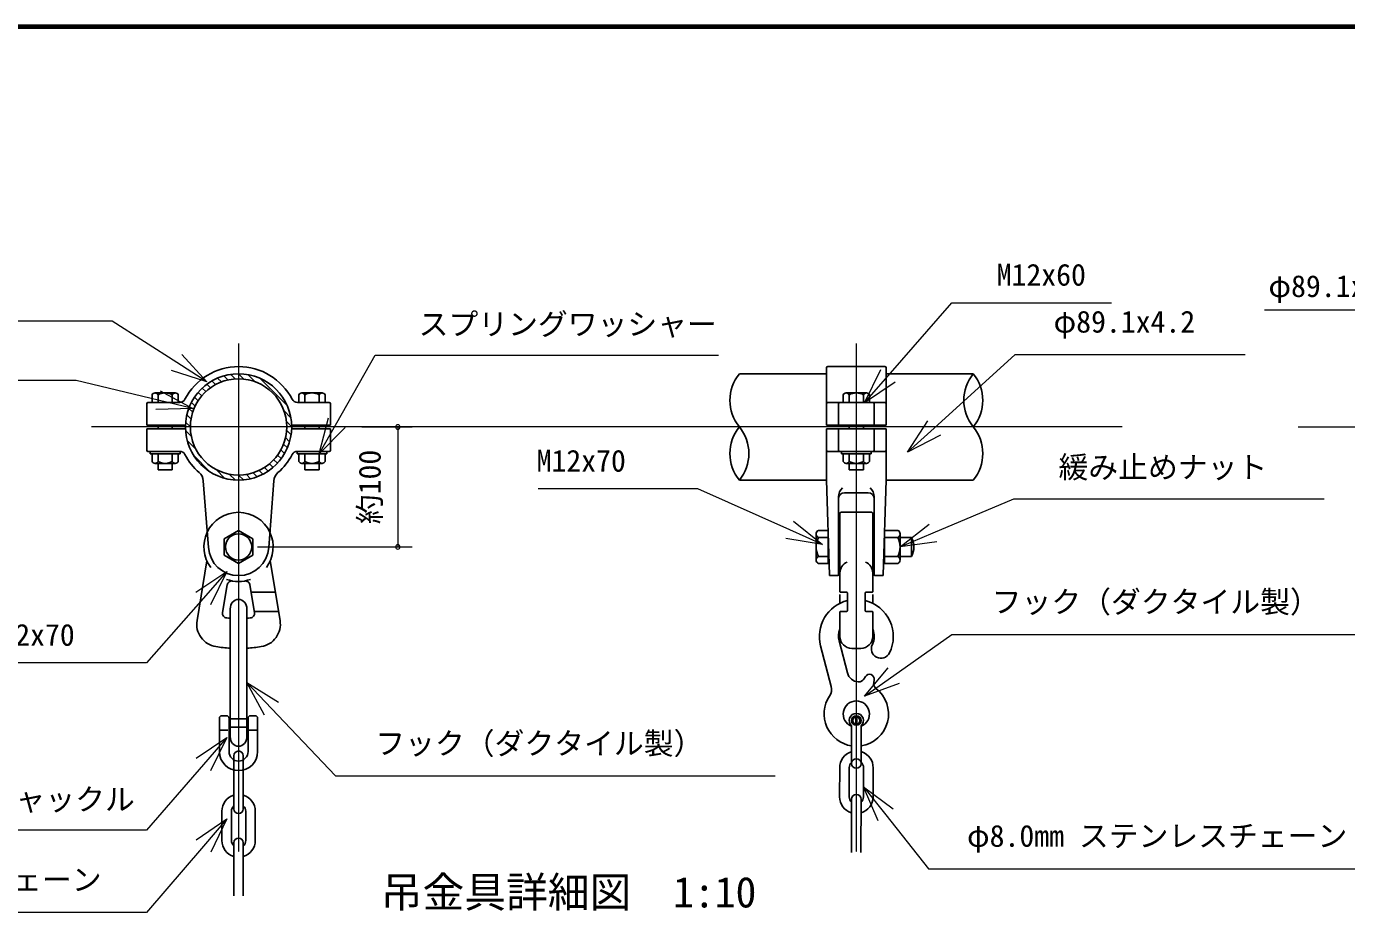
# Model space of a CAD drawing. Units: millimetres on the paper, enlarged 50 times, with parts at other scales. Extents: x 750 to 20250, y 750 to 14100.
# Drawn here: x 11108 to 16640, y 10379 to 14100 of the extents above; entities that cross this region are included whole.
import ezdxf
from ezdxf.enums import TextEntityAlignment as Align

# ---------------------------------------------------------------- set-up
doc = ezdxf.new("R2010")
doc.units = ezdxf.units.MM
doc.header["$LTSCALE"] = 50
doc.linetypes.add('USER3', pattern=[0.3, 0.2, -0.025, 0.05, -0.025])
for name, color, linetype, lineweight in [('D-BMK\u3000構造物基準線(中心線等)', 2, 'USER3', 13), ('D-STR-DIM\u3000寸法線、寸法値', 7, 'Continuous', 13), ('D-STR-HTXT\u3000旗上げ', 7, 'Continuous', 13), ('D-STR-TXT\u3000文字列', 7, 'Continuous', 13), ('D-STR\u3000構造物外形線', 1, 'Continuous', 25), ('D-TTL', 7, 'Continuous', 70)]:
    doc.layers.add(name, color=color, linetype=linetype, lineweight=lineweight)
doc.styles.add('ＭＳ ゴシック', font='')
doc.styles.get('ＭＳ ゴシック').set_extended_font_data('MS Gothic')

msp = doc.modelspace()

# ---------------------------------------------------------------- linework, layer by layer
at = {"layer": 'D-BMK\u3000構造物基準線(中心線等)'}
for p, q in [((11997.01, 12771.57), (11997.01, 10641)), ((14585.82, 12771.57), (14585.82, 10641)), ((15699.73, 12421.83), (11380.03, 12421.83)), ((16437.73, 12421.83), (17998.75, 12421.83))]:
    msp.add_line(p, q, dxfattribs=at)
at = {"layer": 'D-STR-DIM\u3000寸法線、寸法値'}
for p, q in [((12513.46, 12421.83), (12724.51, 12421.83)), ((12664.51, 12421.83), (12664.51, 11919.08)), ((12077.01, 11919.08), (12724.51, 11919.08))]:
    msp.add_line(p, q, dxfattribs=at)
at = {"layer": 'D-STR-DIM\u3000寸法線、寸法値', "lineweight": 0}
for centre, start, end in [((12664.51, 12421.83), 90, 270), ((12664.51, 12421.83), 270, 90), ((12664.51, 11919.08), 90, 270), ((12664.51, 11919.08), 270, 90)]:
    msp.add_arc(centre, 9.38, start, end, dxfattribs=at)
at = {"layer": 'D-STR-HTXT\u3000旗上げ'}
for p, q in [((11759.64, 12725.48), (11864.18, 12610.65)), ((11864.18, 12610.65), (11737.93, 12691.66)), ((11864.18, 12610.65), (11716.22, 12657.83)), ((14619.97, 12522.97), (14688.37, 12662.38)), ((14619.97, 12522.97), (14718.64, 12635.94)), ((11668.84, 12573.3), (11805.33, 12499.23)), ((14748.92, 12609.5), (14619.97, 12522.97)), ((11805.33, 12499.23), (11659.47, 12534.22)), ((11805.33, 12499.23), (11650.09, 12495.13)), ((12334.51, 12309.33), (12373.82, 12459.56)), ((12334.51, 12309.33), (12408.75, 12439.67)), ((12443.67, 12419.77), (12334.51, 12309.33)), ((14800.87, 12316.16), (14884.9, 12446.75)), ((14800.87, 12316.16), (14911.92, 12417)), ((14938.94, 12387.24), (14800.87, 12316.16)), ((14322.97, 12027.66), (14443.63, 11929.9)), ((14769.24, 11919.08), (14891.7, 12014.57)), ((14443.63, 11929.9), (14290.26, 11954.23)), ((14443.63, 11929.9), (14306.61, 11990.94)), ((14769.24, 11919.08), (14907.37, 11977.56)), ((14923.04, 11940.55), (14769.24, 11919.08)), ((11818.45, 11729.29), (11947.63, 11815.48)), ((11947.63, 11815.48), (11848.65, 11702.77)), ((11947.63, 11815.48), (11878.85, 11676.25)), ((14620.32, 11293.32), (14719.35, 11412.94)), ((12106.1, 11214.03), (12032.01, 11350.51)), ((12032.01, 11350.51), (12164.41, 11269.36)), ((12032.01, 11350.51), (12135.25, 11241.7)), ((14620.32, 11293.32), (14742.62, 11380.17)), ((14765.89, 11347.4), (14620.32, 11293.32)), ((11819.23, 11033.97), (11947.63, 11121.31)), ((11947.63, 11121.31), (11849.66, 11007.72)), ((11947.63, 11121.31), (11880.1, 10981.47)), ((14677.68, 10771.52), (14615.99, 10914.04)), ((14615.99, 10914.04), (14740.67, 10821.46)), ((14615.99, 10914.04), (14709.17, 10796.49)), ((11819.58, 10691.9), (11947.63, 10779.76)), ((11947.63, 10779.76), (11850.12, 10665.77)), ((11947.63, 10779.76), (11880.66, 10639.65))]:
    msp.add_line(p, q, dxfattribs=at)
for points in [[(14718.64, 12635.94), (14985.84, 12941.88), (15654.84, 12941.88)], [(17186.92, 12615.35), (16967.57, 12911.09), (16296.04, 12911.09)], [(11737.93, 12691.66), (11467.11, 12865.43), (10327.29, 12865.43)], [(14911.92, 12417), (15251.05, 12724.92), (16215.74, 12724.92)], [(12408.75, 12439.67), (12569.79, 12722.38), (14008.25, 12722.38)], [(11659.47, 12534.22), (11317.11, 12616.34), (10502.42, 12616.34)], [(14306.61, 11990.94), (13921.27, 12162.6), (13252.27, 12162.6)], [(14907.37, 11977.56), (15246.21, 12121.03), (16546.57, 12121.03)], [(11848.65, 11702.77), (11611.83, 11433.11), (10942.82, 11433.11)], [(14742.62, 11380.17), (14985.84, 11552.89), (16828.7, 11552.89)], [(12135.25, 11241.7), (12402.74, 10959.8), (14245.61, 10959.8)], [(11849.66, 11007.72), (11611.83, 10731.96), (10292.25, 10731.96)], [(14709.17, 10796.49), (14888.24, 10570.58), (16746.75, 10570.58)], [(11850.12, 10665.77), (11611.83, 10387.23), (9843.42, 10387.23)]]:
    msp.add_lwpolyline(points, dxfattribs=at)
at = {"layer": 'D-STR\u3000構造物外形線'}
for p, q in [((14460.82, 12429.33), (14460.82, 12669.58)), ((14465.82, 12674.58), (14705.82, 12674.58)), ((14710.82, 12429.33), (14710.82, 12669.58)), ((11900.94, 12599.24), (11885.51, 12614.66)), ((11925.17, 12610.36), (11909.05, 12626.48)), ((11952.32, 12618.57), (11935.08, 12635.8)), ((11983.14, 12623.1), (11964.1, 12642.13)), ((12019.24, 12622.35), (11997.01, 12644.58)), ((12065.27, 12611.68), (12035.77, 12641.18)), ((12200.99, 12511.31), (12086.49, 12625.81)), ((14095.82, 12644.58), (14460.82, 12644.58)), ((14710.82, 12644.58), (15075.82, 12644.58)), ((11647.01, 12564.33), (11732.01, 12564.33)), ((11842.52, 12551.59), (11827.62, 12566.49)), ((11859.76, 12569.7), (11844.9, 12584.56)), ((11879.2, 12585.61), (11864.18, 12600.64)), ((12347.01, 12564.33), (12262.01, 12564.33)), ((14628.32, 12564.33), (14543.32, 12564.33)), ((11612.01, 12519.33), (11612.01, 12429.33)), ((11617.01, 12524.33), (11750.25, 12524.33)), ((11634.51, 12524.33), (11634.51, 12556.83)), ((11659.51, 12524.33), (11659.51, 12557.69)), ((11719.51, 12524.33), (11719.51, 12556.83)), ((11744.51, 12524.33), (11744.51, 12556.83)), ((11814.85, 12508.55), (11799.18, 12524.21)), ((11827.5, 12531.25), (11812.35, 12546.4)), ((12377.01, 12524.33), (12243.76, 12524.33)), ((12249.51, 12524.33), (12249.51, 12556.83)), ((12274.51, 12524.33), (12274.51, 12556.83)), ((12334.51, 12524.33), (12334.51, 12557.69)), ((12359.51, 12524.33), (12359.51, 12556.83)), ((12382.01, 12519.33), (12382.01, 12429.33)), ((14465.82, 12524.33), (14705.82, 12524.33)), ((14510.82, 12429.33), (14510.82, 12519.33)), ((14530.82, 12524.33), (14530.82, 12556.83)), ((14555.82, 12524.33), (14555.82, 12556.83)), ((14615.82, 12524.33), (14615.82, 12557.69)), ((14640.82, 12524.33), (14640.82, 12556.83)), ((14660.82, 12429.33), (14660.82, 12519.33)), ((11797.96, 12454.73), (11780.11, 12472.57)), ((11804.82, 12483.22), (11788.32, 12499.72)), ((12216.36, 12460.59), (12186.86, 12490.09)), ((11612.01, 12429.33), (11774.38, 12429.33)), ((11612.01, 12324.33), (11612.01, 12414.33)), ((11612.01, 12414.33), (11774.38, 12414.33)), ((11659.51, 12414.33), (11659.51, 12429.33)), ((11719.51, 12414.33), (11719.51, 12429.33)), ((11799.04, 12382.93), (11774.73, 12407.24)), ((11795.26, 12422.07), (11775.18, 12442.14)), ((12219.76, 12421.84), (12197.53, 12444.07)), ((12217.31, 12388.92), (12198.28, 12407.96)), ((12382.01, 12429.33), (12219.63, 12429.33)), ((12382.01, 12414.33), (12219.63, 12414.33)), ((12274.51, 12414.33), (12274.51, 12429.33)), ((12334.51, 12414.33), (12334.51, 12429.33)), ((12382.01, 12324.33), (12382.01, 12414.33)), ((14460.82, 12429.33), (14710.82, 12429.33)), ((14460.82, 12199.08), (14460.82, 12414.33)), ((14710.82, 12414.33), (14460.82, 12414.33)), ((14510.82, 12324.33), (14510.82, 12414.33)), ((14555.82, 12414.33), (14555.82, 12429.33)), ((14615.82, 12414.33), (14615.82, 12429.33)), ((14660.82, 12324.33), (14660.82, 12414.33)), ((14710.82, 12199.08), (14710.82, 12414.33)), ((11818.17, 12328.45), (11781.63, 12364.99)), ((12201.66, 12333.87), (12185.53, 12349.99)), ((12210.98, 12359.91), (12193.74, 12377.14)), ((11617.01, 12319.33), (11750.25, 12319.33)), ((11627.01, 12309.33), (11627.01, 12319.33)), ((11627.01, 12309.33), (11752.01, 12309.33)), ((11634.51, 12309.33), (11634.51, 12276.83)), ((11659.51, 12276.83), (11659.51, 12309.33)), ((11719.51, 12276.83), (11719.51, 12309.33)), ((11744.51, 12309.33), (11744.51, 12276.83)), ((11752.01, 12309.33), (11752.01, 12319.33)), ((11877.26, 12234), (11809.18, 12302.08)), ((12159.74, 12269.72), (12144.88, 12284.58)), ((12175.82, 12289), (12160.79, 12304.02)), ((12189.84, 12310.33), (12174.41, 12325.76)), ((12242.01, 12309.33), (12242.01, 12319.33)), ((12367.01, 12309.33), (12242.01, 12309.33)), ((12377.01, 12319.33), (12243.76, 12319.33)), ((12249.51, 12309.33), (12249.51, 12276.83)), ((12274.51, 12276.83), (12274.51, 12309.33)), ((12334.51, 12276.83), (12334.51, 12309.33)), ((12359.51, 12309.33), (12359.51, 12276.83)), ((12367.01, 12309.33), (12367.01, 12319.33)), ((14465.82, 12319.33), (14705.82, 12319.33)), ((14523.32, 12309.33), (14523.32, 12319.33)), ((14648.32, 12309.33), (14523.32, 12309.33)), ((14530.82, 12309.33), (14530.82, 12276.83)), ((14555.82, 12276.83), (14555.82, 12309.33)), ((14615.82, 12276.83), (14615.82, 12309.33)), ((14640.82, 12309.33), (14640.82, 12276.83)), ((14648.32, 12309.33), (14648.32, 12319.33)), ((11647.01, 12269.33), (11732.01, 12269.33)), ((11659.51, 12241.57), (11659.51, 12269.33)), ((11659.51, 12241.57), (11719.51, 12241.57)), ((11719.51, 12241.57), (11719.51, 12269.33)), ((11940.17, 12206.45), (11903.63, 12242.99)), ((12074.9, 12213.14), (12058.39, 12229.64)), ((12099.39, 12224), (12083.73, 12239.67)), ((12121.58, 12237.17), (12106.42, 12252.33)), ((12141.66, 12252.44), (12126.76, 12267.34)), ((12347.01, 12269.33), (12262.01, 12269.33)), ((12274.51, 12241.57), (12274.51, 12269.33)), ((12334.51, 12241.57), (12274.51, 12241.57)), ((12334.51, 12241.57), (12334.51, 12269.33)), ((14628.32, 12269.33), (14543.32, 12269.33)), ((14555.82, 12241.57), (14555.82, 12269.33)), ((14615.82, 12241.57), (14555.82, 12241.57)), ((14615.82, 12241.57), (14615.82, 12269.33)), ((11849.11, 12196.39), (11870.47, 11916.33)), ((11982.42, 12199.56), (11958.11, 12223.86)), ((12017.32, 12200.01), (11997.25, 12220.08)), ((12047.75, 12204.93), (12029.91, 12222.78)), ((12144.91, 12196.39), (12123.54, 11916.33)), ((14095.82, 12199.08), (14460.82, 12199.08)), ((14460.82, 12199.08), (14473.24, 11801.5)), ((14710.82, 12199.08), (14698.4, 11801.5)), ((14710.82, 12199.08), (15075.82, 12199.08)), ((14510.82, 11801.58), (14510.82, 12128.99)), ((14535.82, 12145.98), (14635.82, 12145.98)), ((14660.82, 11801.58), (14660.82, 12128.99)), ((14522.07, 12064.08), (14649.57, 12064.08)), ((14517.07, 11731.58), (14517.07, 12059.08)), ((14654.57, 11731.58), (14654.57, 12059.08)), ((11997.01, 11988.36), (11937.01, 11953.72)), ((11937.01, 11953.72), (11937.01, 11884.44)), ((11997.01, 11988.36), (12057.01, 11953.72)), ((12057.01, 11953.72), (12057.01, 11884.44)), ((14417.4, 11864.08), (14417.4, 11974.08)), ((14427.4, 11988.36), (14467.4, 11988.36)), ((14427.4, 11959.08), (14468.32, 11959.08)), ((14467.4, 11849.8), (14467.4, 11988.36)), ((14510.82, 11959.08), (14517.07, 11959.08)), ((14654.57, 11959.08), (14660.82, 11959.08)), ((14703.26, 11959.08), (14759.24, 11959.08)), ((14704.24, 11849.8), (14704.24, 11988.36)), ((14759.24, 11988.36), (14704.24, 11988.36)), ((14769.24, 11864.08), (14769.24, 11974.08)), ((14769.24, 11959.08), (14817.02, 11959.08)), ((14817.02, 11955.13), (14817.02, 11883.73)), ((11864.51, 11860.18), (11823.02, 11610.78)), ((11937.01, 11884.44), (11997.01, 11849.8)), ((12057.01, 11884.44), (11997.01, 11849.8)), ((12129.51, 11860.18), (12170.99, 11610.78)), ((14427.4, 11879.08), (14470.82, 11879.08)), ((14427.4, 11849.8), (14467.4, 11849.8)), ((14510.82, 11879.08), (14517.07, 11879.08)), ((14654.57, 11879.08), (14660.82, 11879.08)), ((14700.6, 11879.08), (14759.24, 11879.08)), ((14759.24, 11849.8), (14704.24, 11849.8)), ((14769.24, 11879.08), (14817.02, 11879.08)), ((14508.32, 11799.08), (14475.74, 11799.08)), ((14663.32, 11799.08), (14695.9, 11799.08)), ((11949.18, 11759.77), (11930.04, 11644.69)), ((12044.83, 11759.77), (12063.98, 11644.69)), ((12049.94, 11729.08), (12151.31, 11729.08)), ((14545.82, 11729.08), (14519.57, 11729.08)), ((14625.82, 11729.08), (14652.07, 11729.08)), ((14517.07, 11683), (14517.07, 11719.96)), ((14548.32, 11651.58), (14548.32, 11726.58)), ((14623.32, 11651.58), (14623.32, 11726.58)), ((14654.57, 11683), (14654.57, 11719.96)), ((11962.01, 11124.08), (11962.01, 11659.08)), ((12032.01, 11124.08), (12032.01, 11659.08)), ((12164.62, 11649.08), (12063.25, 11649.08)), ((14517.07, 11544.08), (14517.07, 11646.58)), ((14545.82, 11649.08), (14519.57, 11649.08)), ((14625.82, 11649.08), (14652.07, 11649.08)), ((14654.57, 11544.08), (14654.57, 11646.58)), ((14513.3, 11524.97), (14548.59, 11391.01)), ((14435.94, 11504.59), (14480.62, 11334.99)), ((14567.07, 11494.08), (14604.57, 11494.08)), ((14623.8, 11375.86), (14617.48, 11365.61)), ((14660.55, 11362.04), (14658.55, 11350.17)), ((11917.01, 11061.69), (11917.01, 11201.69)), ((11927.01, 11211.69), (11947.01, 11211.69)), ((11957.01, 11201.69), (11957.01, 11061.69)), ((12037.01, 11199.19), (11957.01, 11199.19)), ((12037.01, 11201.69), (12037.01, 11061.69)), ((12067.01, 11211.69), (12047.01, 11211.69)), ((12077.01, 11061.69), (12077.01, 11201.69)), ((14583.32, 11176.84), (14583.32, 11206.42)), ((14588.32, 11176.84), (14588.32, 11206.42)), ((11952.01, 11151.69), (11922.01, 11151.69)), ((12037.01, 11164.19), (11957.01, 11164.19)), ((12042.01, 11151.69), (12072.01, 11151.69)), ((14565.82, 11169.27), (14565.82, 11011.63)), ((14605.82, 11169.27), (14605.82, 11011.63)), ((11977.01, 11044.14), (11977.01, 10821.68)), ((12017.01, 11044.14), (12017.01, 10821.68)), ((14515.85, 10871.83), (14516.26, 10994.33)), ((14556.26, 10994.2), (14555.85, 10871.7)), ((14615.85, 10871.5), (14616.26, 10994)), ((14656.26, 10993.87), (14655.85, 10871.37)), ((14565.82, 10861.66), (14565.08, 10639.17)), ((14605.82, 10861.53), (14605.08, 10639.03)), ((11927.01, 10811.68), (11927.01, 10689.25)), ((11967.01, 10689.25), (11967.01, 10811.68)), ((12027.01, 10811.68), (12027.01, 10689.25)), ((12067.01, 10689.25), (12067.01, 10811.68)), ((11977.01, 10679.25), (11977.01, 10456.79)), ((12017.01, 10679.25), (12017.01, 10456.79))]:
    msp.add_line(p, q, dxfattribs=at)
for centre, radius in [((11997.01, 12421.83), 222.75), ((11997.01, 12421.83), 201.75), ((11997.01, 11919.08), 55), ((14585.82, 11191.63), 20), ((14585.82, 11191.63), 15)]:
    msp.add_circle(centre, radius, dxfattribs=at)
for centre, radius, start, end in [((11997.01, 12421.83), 252.75, 27.32556, 152.67444), ((14465.82, 12669.58), 5, 90, 180), ((14705.82, 12669.58), 5, 0, 90), ((14232.2, 12533.2), 176.07, 140.76152, 219.23848), ((15212.19, 12533.2), 176.07, 140.76152, 219.23848), ((14939.45, 12533.2), 176.07, 320.76152, 39.23848), ((11647.01, 12550.16), 14.17, 28.07249, 151.92751), ((11689.51, 12500.58), 63.75, 61.92751, 118.07249), ((11732.01, 12550.16), 14.17, 28.07249, 151.92751), ((12262.01, 12550.16), 14.17, 28.07249, 151.92751), ((12304.51, 12500.58), 63.75, 61.92751, 118.07249), ((12347.01, 12550.16), 14.17, 28.07249, 151.92751), ((14543.32, 12550.16), 14.17, 28.07249, 151.92751), ((14585.82, 12500.58), 63.75, 61.92751, 118.07249), ((14628.32, 12550.16), 14.17, 28.07249, 151.92751), ((11617.01, 12519.33), 5, 90, 180), ((11750.25, 12549.33), 25, 270, 332.67444), ((12243.76, 12549.33), 25, 207.32556, 270), ((12377.01, 12519.33), 5, 0, 90), ((14465.82, 12519.33), 5, 90, 180), ((14515.82, 12519.33), 5, 90, 180), ((14655.82, 12519.33), 5, 0, 90), ((14705.82, 12519.33), 5, 0, 90), ((14232.2, 12310.45), 176.07, 140.76152, 219.23848), ((13959.45, 12310.45), 176.07, 320.76152, 39.23848), ((14939.45, 12310.45), 176.07, 320.76152, 39.23848), ((11617.01, 12324.33), 5, 180, 270), ((11750.25, 12294.33), 25, 27.32556, 90), ((11997.01, 12421.83), 252.75, 207.32556, 229.21674), ((11997.01, 12421.83), 252.75, 310.78326, 332.67444), ((12243.76, 12294.33), 25, 90, 152.67444), ((12377.01, 12324.33), 5, 270, 0), ((14465.82, 12324.33), 5, 180, 270), ((14515.82, 12324.33), 5, 180, 270), ((14655.82, 12324.33), 5, 270, 0), ((14705.82, 12324.33), 5, 270, 0), ((11647.01, 12283.49), 14.17, 208.07249, 331.92751), ((11689.51, 12333.08), 63.75, 241.92751, 298.07249), ((11732.01, 12283.49), 14.17, 208.07249, 331.92751), ((11799.25, 12192.59), 50, 4.36277, 49.21674), ((12194.76, 12192.59), 50, 130.78326, 175.63723), ((12262.01, 12283.49), 14.17, 208.07249, 331.92751), ((12304.51, 12333.08), 63.75, 241.92751, 298.07249), ((12347.01, 12283.49), 14.17, 208.07249, 331.92751), ((14543.32, 12283.49), 14.17, 208.07249, 331.92751), ((14585.82, 12333.08), 63.75, 241.92751, 298.07249), ((14628.32, 12283.49), 14.17, 208.07249, 331.92751), ((14560.82, 12128.99), 50, 132.10691, 180), ((14535.82, 12120.98), 25, 90, 180), ((14635.82, 12120.98), 25, 0, 90), ((14610.82, 12128.99), 50, 0, 47.89309), ((11997.01, 11919.08), 145, 24.99636, 155.00364), ((14522.07, 12059.08), 5, 90, 180), ((14649.57, 12059.08), 5, 0, 90), ((11997.01, 11919.08), 145, 155.00364, 216.58803), ((11997.01, 11919.08), 145, 323.41197, 24.99636), ((14433.12, 11973.72), 15.72, 111.31097, 248.68903), ((14502.4, 11919.08), 85, 151.92751, 208.07249), ((14753.53, 11973.72), 15.72, 291.31097, 68.68903), ((14684.24, 11919.08), 85, 331.92751, 28.07249), ((14739.74, 11919.08), 87.03, 332.63614, 27.36386), ((11997.01, 11925.98), 126.9, 184.36277, 355.63723), ((14433.12, 11864.44), 15.72, 111.31097, 248.68903), ((14567.07, 11810.18), 50, 113.73962, 180), ((14604.57, 11810.18), 50, 0, 66.26038), ((14753.53, 11864.44), 15.72, 291.31097, 68.68903), ((14475.74, 11801.58), 2.5, 181.78921, 270), ((14508.32, 11801.58), 2.5, 270, 0), ((14663.32, 11801.58), 2.5, 180, 270), ((14695.9, 11801.58), 2.5, 270, 358.21079), ((11997.01, 11919.08), 145, 249.63436, 290.36564), ((11968.91, 11756.49), 20, 80.19472, 170.5559), ((12025.11, 11756.49), 20, 9.4441, 99.80528), ((14519.57, 11731.58), 2.5, 180, 270), ((14545.82, 11726.58), 2.5, 0, 90), ((14625.82, 11726.58), 2.5, 90, 180), ((14652.07, 11731.58), 2.5, 270, 0), ((14585.82, 11544.08), 155, 104.0008, 194.7593), ((14585.82, 11544.08), 155, 333.47366, 75.9992), ((11949.76, 11641.41), 20, 170.5559, 264.35177), ((11997.01, 12119.08), 500, 264.35177, 265.98601), ((11997.01, 12119.08), 500, 274.01399, 275.64823), ((12044.25, 11641.41), 20, 275.64823, 9.4441), ((14519.57, 11646.58), 2.5, 90, 180), ((14545.82, 11651.58), 2.5, 270, 0), ((14625.82, 11651.58), 2.5, 180, 270), ((14652.07, 11646.58), 2.5, 0, 90), ((11916.73, 11595.19), 95, 170.5559, 261.28854), ((12077.28, 11595.19), 95, 278.71146, 9.4441), ((14585.82, 11544.08), 75, 156.44354, 194.7593), ((14585.82, 11544.08), 75, 333.47366, 23.55646), ((14567.07, 11544.08), 50, 180, 270), ((14604.57, 11544.08), 50, 270, 0), ((14688.72, 11492.72), 40, 153.47366, 333.47366), ((11997.01, 12119.08), 625, 261.28854, 266.78976), ((11997.01, 12119.08), 625, 273.21024, 278.71146), ((14596.94, 11403.74), 50, 194.7593, 266.55451), ((14585.82, 11219.08), 135, 86.27888, 86.55451), ((14596.21, 11378.74), 25, 266.27888, 328.32132), ((14640.83, 11365.36), 20, 350.46424, 148.32132), ((14683.21, 11346.03), 25, 170.46424, 232.50668), ((14585.82, 11219.08), 135, 146.10179, 261.48038), ((14432.27, 11322.26), 50, 326.10179, 14.7593), ((14585.82, 11219.08), 135, 278.51962, 52.50668), ((14585.82, 11219.08), 55, 291.32369, 248.67631), ((11927.01, 11201.69), 10, 90, 180), ((11947.01, 11201.69), 10, 0, 90), ((12047.01, 11201.69), 10, 90, 180), ((12067.01, 11201.69), 10, 0, 90), ((14585.82, 11191.63), 30, 311.81031, 228.18969), ((11997.01, 11061.69), 80, 180, 270), ((11997.01, 11061.69), 40, 180, 270), ((11997.01, 11044.14), 20, 0, 180), ((11997.01, 11061.69), 80, 270, 0), ((11997.01, 11061.69), 40, 270, 0), ((14586.26, 10994.1), 70, 108.55972, 179.81038), ((14586.26, 10994.1), 30, 132.94396, 179.81038), ((14585.82, 11011.63), 20, 0, 180), ((14585.82, 11011.63), 20, 180, 0), ((14586.26, 10994.1), 30, 359.81038, 49.30361), ((14586.26, 10994.1), 70, 359.81038, 71.06104), ((11997.01, 10811.68), 70, 106.60155, 180), ((11997.01, 10811.68), 70, 0, 73.39845), ((14585.85, 10871.6), 70, 179.81038, 253.20884), ((14585.85, 10871.6), 30, 179.81038, 228.00007), ((14585.82, 10861.6), 20, 359.81038, 179.81038), ((14585.85, 10871.6), 70, 286.41193, 359.81038), ((14585.85, 10871.6), 30, 311.6207, 359.81038), ((11997.01, 10811.68), 30, 131.81031, 180), ((11997.01, 10821.68), 20, 180, 0), ((11997.01, 10811.68), 30, 0, 48.18969), ((11997.01, 10689.25), 70, 180, 253.39845), ((11997.01, 10689.25), 30, 180, 228.18969), ((11997.01, 10679.25), 20, 0, 180), ((11997.01, 10689.25), 30, 311.81031, 0), ((11997.01, 10689.25), 70, 286.60155, 0)]:
    msp.add_arc(centre, radius, start, end, dxfattribs=at)
for centre, major_axis in [((11997.01, 11659.08), (0, 40)), ((11997.01, 11124.08), (0, -40))]:
    msp.add_ellipse(centre, major_axis=major_axis, ratio=0.875, start_param=4.712389, end_param=7.8539816, dxfattribs=at)
at = {"layer": 'D-TTL'}
msp.add_lwpolyline([(750, 750), (750, 14100), (20250, 14100), (20250, 750)], close=True, dxfattribs=at)

# ---------------------------------------------------------------- texts
at = {"layer": 'D-STR-DIM\u3000寸法線、寸法値', "style": 'ＭＳ ゴシック'}
msp.add_text('約100', height=91.64, rotation=90, dxfattribs=at).set_placement((12546.52, 12170.45), align=Align.MIDDLE_CENTER)
at = {"layer": 'D-STR-HTXT\u3000旗上げ', "style": 'ＭＳ ゴシック'}
for s, p in [('M12x60', (15173.88, 12986.26)), ('φ89.1x4.2', (16312.82, 12938.6)), ('スプリングワッシャー', (12751.48, 12779.46)), ('φ89.1x4.2', (15412.44, 12789.62)), ('M12x70', (13245.92, 12206.99)), ('緩み止めナット', (15432.99, 12180.01)), ('フック（ダクタイル製）', (15152.94, 11615.67)), ('M12x70', (10936.48, 11477.5)), ('フック（ダクタイル製）', (12569.85, 11022.59)), ('ステンレスシャックル', (10312.27, 10788.41)), ('φ8.0mm ステンレスチェーン', (15049.64, 10635.27)), ('φ8.0mm ステンレスチェーン', (9829.4, 10451.93))]:
    msp.add_text(s, height=91.64, dxfattribs=at).set_placement(p, align=Align.BOTTOM_LEFT)
at = {"layer": 'D-STR-TXT\u3000文字列', "style": 'ＭＳ ゴシック'}
msp.add_text('吊金具詳細図\u30001:10', height=128.3, dxfattribs=at).set_placement((12592.87, 10370.09), align=Align.BOTTOM_LEFT)

doc.saveas('drawing.dxf')
